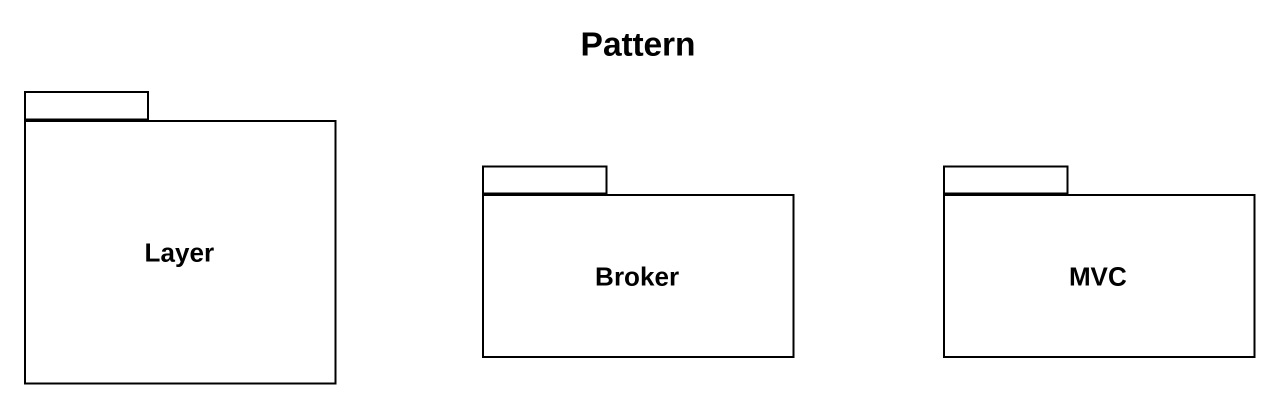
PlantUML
@startuml
title Pattern
package Layer {
}
package Broker {
}
package MVC {
}
@enduml
